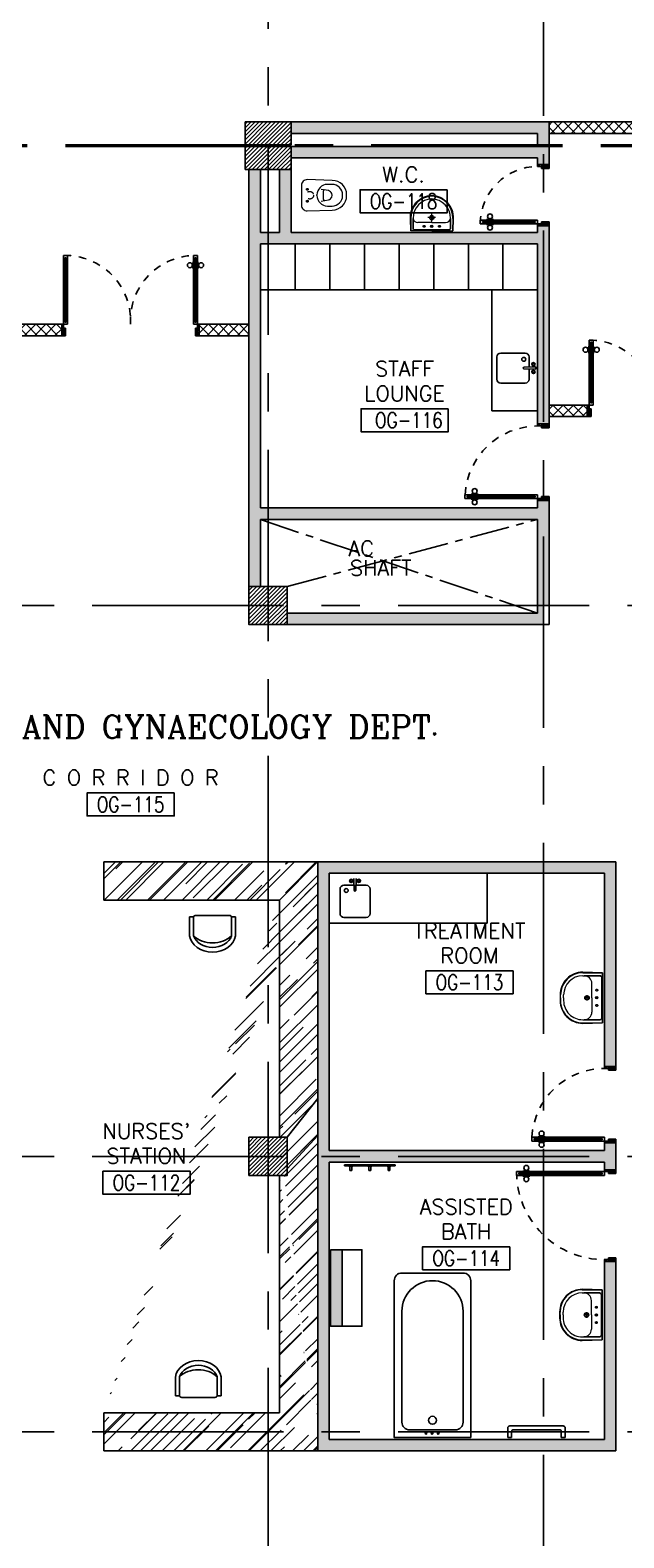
# Model space of a CAD drawing. Extents: x 276011.4 to 276105.3, y 57291.9 to 57371.4.
# Drawn here: x 276077.3 to 276085.07, y 57308.18 to 57327.88 of the extents above; entities that cross this region are included whole.
import ezdxf
from ezdxf.enums import TextEntityAlignment as Align

# ---------------------------------------------------------------- set-up
doc = ezdxf.new("R2010")
doc.units = 0
doc.header["$MEASUREMENT"] = 0
for name, pattern in [('CENTER2', [1.125, 0.75, -0.125, 0.125, -0.125]), ('CENTERX2', [4, 2.5, -0.5, 0.5, -0.5]), ('DASHED', [0.75, 0.5, -0.25]), ('HIDDEN', [0.375, 0.25, -0.125]), ('HIDDEN2', [0.1875, 0.125, -0.0625])]:
    doc.linetypes.add(name, pattern=pattern)
doc.layers.get('0').update_dxf_attribs({"linetype": 'CONTINUOUS'})
for name, color, linetype in [('A-FUR-ACCES', 7, 'CONTINUOUS'), ('AXES', 11, 'CENTERX2'), ('COL', 5, 'CONTINUOUS'), ('COUNTER', 7, 'CONTINUOUS'), ('DOOR', 7, 'CONTINUOUS'), ('FIX', 3, 'CONTINUOUS'), ('FMCHAIR', 5, 'CONTINUOUS'), ('HAT', 8, 'CONTINUOUS'), ('Locker', 11, 'CONTINUOUS'), ('NON-MEDICAL', 5, 'CONTINUOUS'), ('RM-BOX', 4, 'CONTINUOUS'), ('RM-NAME', 2, 'CONTINUOUS'), ('RM-NO', 2, 'CONTINUOUS'), ('WALL', 2, 'CONTINUOUS'), ('WallType', 11, 'CONTINUOUS'), ('WallType2', 3, 'CONTINUOUS')]:
    doc.layers.add(name, color=color, linetype=linetype)
doc.styles.add('ROMANC', font='romanc', dxfattribs={"height": 0.1})
doc.styles.add('ROMANS', font='ROMANS.shx', dxfattribs={"width": 0.6})
pattern_1 = [(45, (275761.87932, 57180.2632), (0.25455844, 0.6788225), [4.5, -0.6, 1.5, -0.3]), (45, (275762.0554, 57180.6514), (-0.49426764, 0.07000357), [0.9, -0.099, 1.8, -0.225]), (45, (275761.80507, 57180.54957), (0.96095812, 1.24521504), [2.4, -0.42, 1.2, -0.3])]
pattern_2 = [(0, (0, 0), (0.075, 0.04330127), [0.05, -0.1]), (120, (0, 0), (-0.074999999836, 0.043301270284), [0.05, -0.1]), (60, (0, 0), (1.64e-10, 0.086602540284), [-0.1, 0.05])]
pattern_3 = [(45, (0, 0), (-0.066291260736, 0.066291260736), []), (135, (0, 0), (-0.066291260736, -0.066291260736), [])]

# ---------------------------------------------------------------- blocks, each defined once
blk = doc.blocks.new('RM1')
at = {"layer": 'RM-BOX'}
blk.add_lwpolyline([(570, -200), (-570, -200), (-570, -500), (570, -500)], close=True, dxfattribs=at)
at = {"layer": 'RM-NAME', "style": 'ROMANS'}
for tag, p in [('ROOMNAME1', (0, 324)), ('ROOMNAME2', (0, 0))]:
    blk.add_attdef(tag, text='', height=200, dxfattribs=at).set_placement(p, align=Align.MIDDLE)
at = {"layer": 'RM-NO', "style": 'ROMANS', "width": 0.8}
blk.add_attdef('ROOMNO', text='', height=200, dxfattribs=at).set_placement((0, -350), align=Align.MIDDLE)
blk = doc.blocks.new('CHR3')
for p, q in [((-0.039, 0.5), (-0.558, 0.5)), ((-0.05, 0.412), (-0.558, 0.412)), ((-0.039, 0.5), (-0.039, 0.412)), ((0, 0.362), (0, -0.362)), ((-0.05, -0.412), (-0.558, -0.412)), ((-0.039, -0.5), (-0.553, -0.5)), ((-0.039, -0.411), (-0.039, -0.5))]:
    blk.add_line(p, q)
for centre, radius, start, end in [((-0.497, 0), 0.503, 97.0495, 263.5769), ((-0.446, 0), 0.427, 105.249, 254.751), ((-0.212, 0), 0.538, 130.0756, 229.9244), ((-0.05, 0.362), 0.05, 0, 90), ((-0.05, -0.362), 0.05, 270, 0)]:
    blk.add_arc(centre, radius, start, end)
blk = doc.blocks.new('*X48')
at = {"color": 0}
for p, q in [((238729, 132663), (239216, 133150)), ((238729, 132716), (239163, 133150)), ((238729, 132769), (239110, 133150)), ((238729, 132822), (239057, 133150)), ((238729, 132875), (239004, 133150)), ((238729, 132928), (238951, 133150)), ((238729, 132981), (238898, 133150)), ((238729, 133034), (238845, 133150)), ((238729, 133087), (238791, 133150)), ((238729, 133140), (238738, 133150)), ((238769, 132650), (239229, 133110)), ((238822, 132650), (239229, 133056)), ((238875, 132650), (239229, 133003)), ((238928, 132650), (239229, 132950)), ((238981, 132650), (239229, 132897)), ((239034, 132650), (239229, 132844)), ((239087, 132650), (239229, 132791)), ((239140, 132650), (239229, 132738)), ((239193, 132650), (239229, 132685))]:
    blk.add_line(p, q, dxfattribs=at)
blk = doc.blocks.new('COL50')
at = {"layer": 'COL'}
blk.add_lwpolyline([(-250, 250), (-250, -250), (250, -250), (250, 250)], close=True, dxfattribs=at)
blk = doc.blocks.new('*X45')
at = {"color": 0}
for p, q in [((238729, 139875), (239203, 140350)), ((238729, 139928), (239150, 140350)), ((238729, 139981), (239097, 140350)), ((238729, 140034), (239044, 140350)), ((238729, 140087), (238991, 140350)), ((238729, 140140), (238938, 140350)), ((238729, 140193), (238885, 140350)), ((238729, 140246), (238832, 140350)), ((238729, 140299), (238779, 140350)), ((238756, 139850), (239229, 140322)), ((238809, 139850), (239229, 140269)), ((238862, 139850), (239229, 140216)), ((238915, 139850), (239229, 140163)), ((238968, 139850), (239229, 140110)), ((239021, 139850), (239229, 140057)), ((239074, 139850), (239229, 140004)), ((239128, 139850), (239229, 139951)), ((239181, 139850), (239229, 139898))]:
    blk.add_line(p, q, dxfattribs=at)
blk = doc.blocks.new('DOOR90')
at = {"layer": 'DOOR', "color": 0, "linetype": 'ByBlock'}
for p, q in [((-150, 0), (-150, -25)), ((-150, 0), (0, 0)), ((0, -50), (0, 0)), ((-1000, -25), (-1000, -75)), ((-1000, -75), (-1000, -25)), ((-950, -25), (-1000, -25)), ((-950, -75), (-1000, -75)), ((-970, -42), (-970, -58)), ((-950, -42), (-970, -42)), ((-950, -58), (-970, -58)), ((-950, -25), (-950, -42)), ((-950, -58), (-950, -75)), ((-918, -25), (-918, -18)), ((-828, -18), (-918, -18)), ((-918, -75), (-918, -82)), ((-828, -82), (-918, -82)), ((-905, -18), (-905, -9)), ((-905, -9), (-840, -9)), ((-905, -18), (-840, -18)), ((-905, -82), (-905, -91)), ((-905, -82), (-840, -82)), ((-905, -91), (-840, -91)), ((-840, -18), (-840, -9)), ((-840, -82), (-840, -91)), ((-828, -25), (-828, -18)), ((-828, -75), (-828, -82)), ((-200, -42), (-200, -25)), ((-200, -25), (-150, -25)), ((-180, -42), (-200, -42)), ((-200, -75), (-200, -58)), ((-200, -58), (-180, -58)), ((-150, -75), (-200, -75)), ((-180, -58), (-180, -42)), ((-150, -75), (-150, -25)), ((-150, -25), (-100, -25)), ((-100, -25), (-100, -50)), ((-100, -50), (0, -50)), ((-150, -900), (-150, -875)), ((-150, -875), (-100, -875)), ((0, -900), (-150, -900)), ((-150, -900), (0, -900)), ((-100, -850), (0, -850)), ((-100, -875), (-100, -850)), ((0, -850), (0, -900))]:
    blk.add_line(p, q, dxfattribs=at)
at = {"layer": 'DOOR', "color": 9, "linetype": 'ByBlock'}
for p, q in [((0, -50), (-114, 0)), ((0, -50), (-40, 0)), ((0, -50), (-100, -37)), ((0, -850), (-114, -900)), ((0, -850), (-100, -863)), ((0, -850), (-40, -900))]:
    blk.add_line(p, q, dxfattribs=at)
at = {"layer": 'DOOR', "linetype": 'ByBlock'}
for p, q in [((-200, -25), (-950, -25)), ((-200, -42), (-950, -42)), ((-200, -58), (-950, -58)), ((-950, -75), (-200, -75))]:
    blk.add_line(p, q, dxfattribs=at)
at = {"layer": 'DOOR', "color": 0, "linetype": 'ByBlock'}
for centre in [(-873, 24), (-873, -124)]:
    blk.add_circle(centre, 32.4, dxfattribs=at)
at = {"layer": 'DOOR', "color": 9, "linetype": 'ByBlock'}
for centre, radius, start, end in [((0, -50), 154, 161.1053, 166.2858), ((0, -50), 134, 158.1598, 169.28), ((0, -50), 94.4, 148.0182, 180), ((0, -50), 74.4, 137.7764, 180), ((0, -50), 114, 154.0838, 167.3774), ((0, -50), 54.4, 113.2074, 180), ((0, -50), 34.4, 90, 180), ((0, -50), 14.4, 90, 180), ((0, -850), 154, 193.7142, 198.8947), ((0, -850), 134, 190.72, 201.8402), ((0, -850), 94.4, 180, 211.9818), ((0, -850), 74.4, 180, 222.2236), ((0, -850), 54.4, 180, 246.7926), ((0, -850), 34.4, 180, 270), ((0, -850), 14.4, 180, 270)]:
    blk.add_arc(centre, radius, start, end, dxfattribs=at)
at = {"layer": 'DOOR', "linetype": 'HIDDEN', "ltscale": 0.5}
blk.add_arc((-150, -25), 850, 180, 270, dxfattribs=at)
blk = doc.blocks.new('C5')
at = {"layer": 'HAT', "linetype": 'ByBlock'}
h = blk.add_hatch(dxfattribs=at)
h.set_pattern_fill('ANSI31', color=256, scale=300, style=0)
h.set_pattern_definition([(45, (-223356.182, -51411.005), (-26.516504, 26.516504), [])])
h.paths.add_polyline_path([(300, 300), (0, 300), (0, 0), (300, 0)])
h.paths.add_polyline_path([(600, 300), (300, 300), (300, 0), (600, 0)])
at = {"layer": 'COL'}
blk.add_lwpolyline([(600, 300), (0, 300), (0, 0), (600, 0)], close=True, dxfattribs=at)
blk = doc.blocks.new('DOOR80')
at = {"layer": 'DOOR', "color": 0, "linetype": 'ByBlock'}
for p, q in [((-87, 805), (-96, 805)), ((-96, 805), (-96, 740)), ((-80, 818), (-87, 818)), ((-87, 728), (-87, 818)), ((-87, 805), (-87, 740)), ((-30, 900), (-80, 900)), ((-80, 900), (-30, 900)), ((-80, 850), (-80, 900)), ((-63, 850), (-80, 850)), ((-47, 870), (-63, 870)), ((-63, 850), (-63, 870)), ((-47, 850), (-47, 870)), ((-30, 850), (-47, 850)), ((-30, 850), (-30, 900)), ((-30, 818), (-22, 818)), ((-22, 728), (-22, 818)), ((-22, 805), (-13, 805)), ((-22, 805), (-22, 740)), ((-13, 805), (-13, 740)), ((-87, 740), (-96, 740)), ((-80, 728), (-87, 728)), ((-30, 728), (-22, 728)), ((-22, 740), (-13, 740)), ((-80, 200), (-63, 200)), ((-80, 150), (-80, 200)), ((-63, 200), (-63, 180)), ((-47, 200), (-30, 200)), ((-47, 180), (-47, 200)), ((-30, 200), (-30, 150)), ((-805, 0), (-805, 150)), ((-805, 150), (-780, 150)), ((-805, 150), (-805, 0)), ((-755, 0), (-805, 0)), ((-780, 150), (-780, 100)), ((-780, 100), (-755, 100)), ((-755, 100), (-755, 0)), ((-80, 150), (-30, 150)), ((-63, 180), (-47, 180)), ((-55, 100), (-55, 0)), ((-30, 100), (-55, 100)), ((-55, 0), (-5, 0)), ((-5, 150), (-30, 150)), ((-30, 150), (-30, 100)), ((-5, 150), (-5, 0))]:
    blk.add_line(p, q, dxfattribs=at)
at = {"layer": 'DOOR', "linetype": 'ByBlock'}
for p, q in [((-80, 850), (-80, 200)), ((-63, 200), (-63, 850)), ((-47, 200), (-47, 850)), ((-30, 200), (-30, 850)), ((-5, 0), (-5, 150))]:
    blk.add_line(p, q, dxfattribs=at)
at = {"layer": 'DOOR', "color": 9, "linetype": 'ByBlock'}
for p, q in [((-755, 0), (-805, 114)), ((-755, 0), (-805, 40)), ((-755, 0), (-768, 100)), ((-55, 0), (-5, 114)), ((-55, 0), (-41, 100)), ((-55, 0), (-5, 40))]:
    blk.add_line(p, q, dxfattribs=at)
at = {"layer": 'DOOR', "color": 0, "linetype": 'ByBlock'}
for centre in [(-128, 773), (19, 773)]:
    blk.add_circle(centre, 32.4, dxfattribs=at)
at = {"layer": 'DOOR', "linetype": 'HIDDEN', "ltscale": 0.5}
blk.add_arc((-30, 150), 750, 90, 180, dxfattribs=at)
at = {"layer": 'DOOR', "color": 9, "linetype": 'ByBlock'}
for centre, radius, start, end in [((-755, 0), 154, 103.7142, 108.8947), ((-755, 0), 134, 100.72, 111.8402), ((-755, 0), 94.4, 90, 121.9818), ((-755, 0), 74.4, 90, 132.2236), ((-755, 0), 54.4, 90, 156.7926), ((-755, 0), 34.4, 90, 180), ((-755, 0), 14.4, 90, 180), ((-55, 0), 94.4, 58.0182, 90), ((-55, 0), 74.4, 47.7764, 90), ((-55, 0), 54.4, 23.2074, 90), ((-55, 0), 34.4, 0, 90), ((-55, 0), 14.4, 0, 90), ((-55, 0), 134, 68.1598, 79.28), ((-55, 0), 114, 64.0838, 77.3774), ((-55, 0), 154, 71.1053, 76.2858)]:
    blk.add_arc(centre, radius, start, end, dxfattribs=at)
blk = doc.blocks.new('DOOR-10')
at = {"layer": 'DOOR', "color": 0, "linetype": 'ByBlock'}
for p, q in [((-83, 1005), (-92, 1005)), ((-92, 1005), (-92, 940)), ((-76, 1018), (-83, 1018)), ((-83, 928), (-83, 1018)), ((-83, 1005), (-83, 940)), ((-26, 1100), (-76, 1100)), ((-76, 1100), (-26, 1100)), ((-76, 1050), (-76, 1100)), ((-59, 1050), (-76, 1050)), ((-43, 1070), (-59, 1070)), ((-59, 1050), (-59, 1070)), ((-43, 1050), (-43, 1070)), ((-26, 1050), (-43, 1050)), ((-26, 1050), (-26, 1100)), ((-26, 1018), (-18, 1018)), ((-18, 928), (-18, 1018)), ((-18, 1005), (-9, 1005)), ((-18, 1005), (-18, 940)), ((-9, 1005), (-9, 940)), ((-83, 940), (-92, 940)), ((-76, 928), (-83, 928)), ((-26, 928), (-18, 928)), ((-18, 940), (-9, 940)), ((-76, 200), (-59, 200)), ((-76, 150), (-76, 200)), ((-59, 200), (-59, 180)), ((-43, 200), (-26, 200)), ((-43, 180), (-43, 200)), ((-26, 200), (-26, 150)), ((-1001, 0), (-1001, 150)), ((-1001, 150), (-976, 150)), ((-1001, 150), (-1001, 0)), ((-951, 0), (-1001, 0)), ((-976, 150), (-976, 100)), ((-976, 100), (-951, 100)), ((-951, 100), (-951, 0)), ((-76, 150), (-26, 150)), ((-59, 180), (-43, 180)), ((-51, 100), (-51, 0)), ((-26, 100), (-51, 100)), ((-51, 0), (-1, 0)), ((-1, 150), (-26, 150)), ((-26, 150), (-26, 100))]:
    blk.add_line(p, q, dxfattribs=at)
at = {"layer": 'DOOR', "linetype": 'ByBlock'}
for p, q in [((-76, 1050), (-76, 200)), ((-59, 200), (-59, 1050)), ((-43, 200), (-43, 1050)), ((-26, 200), (-26, 1050))]:
    blk.add_line(p, q, dxfattribs=at)
at = {"layer": 'DOOR', "color": 9, "linetype": 'ByBlock'}
for p, q in [((-951, 0), (-1001, 114)), ((-951, 0), (-1001, 40)), ((-951, 0), (-964, 100)), ((-51, 0), (-1, 114)), ((-51, 0), (-37, 100)), ((-51, 0), (-1, 40)), ((-1, 0), (-1, 150))]:
    blk.add_line(p, q, dxfattribs=at)
at = {"layer": 'DOOR', "color": 0, "linetype": 'ByBlock'}
for centre in [(-124, 973), (23, 973)]:
    blk.add_circle(centre, 32.4, dxfattribs=at)
at = {"layer": 'DOOR', "linetype": 'HIDDEN', "ltscale": 0.5}
blk.add_arc((-23, 149), 952, 93.1482, 179.9482, dxfattribs=at)
at = {"layer": 'DOOR', "color": 9, "linetype": 'ByBlock'}
for centre, radius, start, end in [((-951, 0), 154, 103.7142, 108.8947), ((-951, 0), 134, 100.72, 111.8402), ((-951, 0), 94.4, 90, 121.9818), ((-951, 0), 74.4, 90, 132.2236), ((-951, 0), 54.4, 90, 156.7926), ((-951, 0), 34.4, 90, 180), ((-951, 0), 14.4, 90, 180), ((-51, 0), 94.4, 58.0182, 90), ((-51, 0), 74.4, 47.7764, 90), ((-51, 0), 54.4, 23.2074, 90), ((-51, 0), 34.4, 0, 90), ((-51, 0), 14.4, 0, 90), ((-51, 0), 134, 68.1598, 79.28), ((-51, 0), 114, 64.0838, 77.3774), ((-51, 0), 154, 71.1053, 76.2858)]:
    blk.add_arc(centre, radius, start, end, dxfattribs=at)
blk = doc.blocks.new('A$C272A55A0')
at = {"layer": 'DOOR', "color": 0, "linetype": 'ByBlock'}
for p, q in [((0, 900), (0, 1050)), ((50, 1050), (0, 1050)), ((50, 950), (50, 1050)), ((1750, 950), (1750, 1050)), ((1750, 1050), (1800, 1050)), ((1800, 1050), (1800, 900)), ((0, 900), (25, 900)), ((25, 950), (50, 950)), ((25, 900), (25, 950)), ((75, 900), (25, 900)), ((25, 850), (25, 900)), ((42, 850), (25, 850)), ((58, 870), (42, 870)), ((42, 870), (42, 850)), ((58, 850), (58, 870)), ((75, 850), (58, 850)), ((75, 900), (75, 850)), ((1725, 900), (1775, 900)), ((1725, 900), (1725, 850)), ((1725, 850), (1742, 850)), ((1742, 870), (1758, 870)), ((1742, 850), (1742, 870)), ((1775, 950), (1750, 950)), ((1758, 870), (1758, 850)), ((1758, 850), (1775, 850)), ((1775, 900), (1775, 950)), ((1800, 900), (1775, 900)), ((1775, 850), (1775, 900)), ((25, 50), (42, 50)), ((25, 50), (25, 0)), ((25, 0), (75, 0)), ((75, 0), (25, 0)), ((42, 50), (42, 30)), ((42, 30), (58, 30)), ((58, 50), (75, 50)), ((58, 50), (58, 30)), ((75, 50), (75, 0)), ((1718, 160), (1709, 160)), ((1709, 95), (1709, 160)), ((1718, 95), (1709, 95)), ((1725, 173), (1718, 173)), ((1718, 173), (1718, 83)), ((1718, 95), (1718, 160)), ((1725, 83), (1718, 83)), ((1742, 50), (1725, 50)), ((1725, 50), (1725, 0)), ((1775, 0), (1725, 0)), ((1725, 0), (1775, 0)), ((1742, 50), (1742, 30)), ((1758, 30), (1742, 30)), ((1775, 50), (1758, 50)), ((1758, 50), (1758, 30)), ((1775, 173), (1782, 173)), ((1775, 83), (1782, 83)), ((1775, 50), (1775, 0)), ((1782, 173), (1782, 83)), ((1782, 160), (1791, 160)), ((1782, 95), (1782, 160)), ((1782, 95), (1791, 95)), ((1791, 95), (1791, 160))]:
    blk.add_line(p, q, dxfattribs=at)
at = {"layer": 'DOOR', "color": 9, "linetype": 'ByBlock'}
for p, q in [((50, 1050), (0, 1010)), ((50, 1050), (0, 937)), ((50, 1050), (37, 950)), ((1750, 1050), (1800, 1010)), ((1750, 1050), (1800, 937)), ((1750, 1050), (1763, 950))]:
    blk.add_line(p, q, dxfattribs=at)
at = {"layer": 'DOOR', "linetype": 'ByBlock'}
for p, q in [((25, 850), (25, 50)), ((42, 850), (42, 50)), ((58, 850), (58, 50)), ((75, 50), (75, 850)), ((1725, 50), (1725, 850)), ((1742, 850), (1742, 50)), ((1758, 850), (1758, 50)), ((1775, 850), (1775, 50))]:
    blk.add_line(p, q, dxfattribs=at)
at = {"layer": 'DOOR', "color": 0, "linetype": 'ByBlock'}
for centre in [(1676, 128), (1824, 128)]:
    blk.add_circle(centre, 32.4, dxfattribs=at)
at = {"layer": 'DOOR', "color": 9, "linetype": 'ByBlock'}
for centre, radius, start, end in [((50, 1050), 54.4, 203.2074, 270), ((50, 1050), 74.4, 227.7764, 270), ((50, 1050), 34.4, 180, 270), ((50, 1050), 14.4, 180, 270), ((1750, 1050), 14.4, 270, 0), ((1750, 1050), 34.4, 270, 0), ((1750, 1050), 54.4, 270, 336.7926), ((1750, 1050), 74.4, 270, 312.2236), ((50, 1050), 94.4, 238.0182, 270), ((50, 1050), 114, 244.0838, 257.3774), ((50, 1050), 134, 248.1598, 259.28), ((50, 1050), 154, 251.1053, 256.2858), ((1750, 1050), 94.4, 270, 301.9818), ((1750, 1050), 114, 282.6226, 295.9162), ((1750, 1050), 134, 280.72, 291.8402), ((1750, 1050), 154, 283.7142, 288.8947)]:
    blk.add_arc(centre, radius, start, end, dxfattribs=at)
at = {"layer": 'DOOR', "linetype": 'HIDDEN', "ltscale": 0.5}
for centre, start, end in [((50, 851), 268.3174, 3.2965), ((1750, 851), 176.7035, 271.6826)]:
    blk.add_arc(centre, 851, start, end, dxfattribs=at)
at = {"layer": 'WALL', "linetype": 'ByBlock'}
blk.add_line((1800, 900), (1800, 1050), dxfattribs=at)
blk = doc.blocks.new('DOOR100')
at = {"layer": 'DOOR', "color": 0, "linetype": 'ByBlock'}
for p, q in [((-82, 1205), (-91, 1205)), ((-91, 1205), (-91, 1140)), ((-75, 1218), (-82, 1218)), ((-82, 1128), (-82, 1218)), ((-82, 1205), (-82, 1140)), ((-25, 1300), (-75, 1300)), ((-75, 1300), (-25, 1300)), ((-75, 1250), (-75, 1300)), ((-58, 1250), (-75, 1250)), ((-42, 1270), (-58, 1270)), ((-58, 1250), (-58, 1270)), ((-42, 1250), (-42, 1270)), ((-25, 1250), (-42, 1250)), ((-25, 1250), (-25, 1300)), ((-25, 1218), (-18, 1218)), ((-18, 1128), (-18, 1218)), ((-18, 1205), (-9, 1205)), ((-18, 1205), (-18, 1140)), ((-9, 1205), (-9, 1140)), ((-82, 1140), (-91, 1140)), ((-75, 1128), (-82, 1128)), ((-25, 1128), (-18, 1128)), ((-18, 1140), (-9, 1140)), ((-75, 200), (-58, 200)), ((-75, 150), (-75, 200)), ((-58, 200), (-58, 180)), ((-42, 200), (-25, 200)), ((-42, 180), (-42, 200)), ((-25, 200), (-25, 150)), ((-1200, 0), (-1200, 150)), ((-1200, 150), (-1175, 150)), ((-1200, 150), (-1200, 0)), ((-1150, 0), (-1200, 0)), ((-1175, 150), (-1175, 100)), ((-1175, 100), (-1150, 100)), ((-1150, 100), (-1150, 0)), ((-75, 150), (-25, 150)), ((-58, 180), (-42, 180)), ((-50, 100), (-50, 0)), ((-25, 100), (-50, 100)), ((-50, 0), (0, 0)), ((0, 150), (-25, 150)), ((-25, 150), (-25, 100)), ((0, 150), (0, 0))]:
    blk.add_line(p, q, dxfattribs=at)
at = {"layer": 'DOOR', "linetype": 'ByBlock'}
for p, q in [((-75, 1250), (-75, 200)), ((-58, 200), (-58, 1250)), ((-42, 200), (-42, 1250)), ((-25, 200), (-25, 1250)), ((0, 0), (0, 150))]:
    blk.add_line(p, q, dxfattribs=at)
at = {"layer": 'DOOR', "color": 9, "linetype": 'ByBlock'}
for p, q in [((-1150, 0), (-1200, 114)), ((-1150, 0), (-1200, 40)), ((-1150, 0), (-1163, 100)), ((-50, 0), (0, 114)), ((-50, 0), (-37, 100)), ((-50, 0), (0, 40))]:
    blk.add_line(p, q, dxfattribs=at)
at = {"layer": 'DOOR', "color": 0, "linetype": 'ByBlock'}
for centre in [(-124, 1173), (24, 1173)]:
    blk.add_circle(centre, 32.4, dxfattribs=at)
at = {"layer": 'DOOR', "linetype": 'HIDDEN', "ltscale": 0.5}
blk.add_arc((-25, 150), 1150, 90, 180.0001, dxfattribs=at)
at = {"layer": 'DOOR', "color": 9, "linetype": 'ByBlock'}
for centre, radius, start, end in [((-1150, 0), 154, 103.7142, 108.8947), ((-1150, 0), 134, 100.72, 111.8402), ((-1150, 0), 94.4, 90, 121.9818), ((-1150, 0), 74.4, 90, 132.2236), ((-1150, 0), 54.4, 90, 156.7926), ((-1150, 0), 34.4, 90, 180), ((-1150, 0), 14.4, 90, 180), ((-50, 0), 94.4, 58.0182, 90), ((-50, 0), 74.4, 47.7764, 90), ((-50, 0), 54.4, 23.2074, 90), ((-50, 0), 34.4, 0, 90), ((-50, 0), 14.4, 0, 90), ((-50, 0), 134, 68.1598, 79.28), ((-50, 0), 114, 64.0838, 77.3774), ((-50, 0), 154, 71.1053, 76.2858)]:
    blk.add_arc(centre, radius, start, end, dxfattribs=at)
blk = doc.blocks.new('LAV1')
at = {"layer": 'FIX', "linetype": 'ByBlock', "ltscale": 0.3}
for p, q in [((-280, 210), (-275, 50)), ((-245, 210), (-245, 85)), ((245, 210), (245, 85)), ((280, 210), (275, 50)), ((0, 60), (-220, 60)), ((0, 60), (220, 60))]:
    blk.add_line(p, q, dxfattribs=at)
at = {"layer": 'FIX', "linetype": 'Continuous', "lineweight": 20}
for p, q in [((-275, 210), (-275, 50)), ((275, 210), (275, 50)), ((0, 50), (-275, 50)), ((0, 50), (-252, 50)), ((0, 155), (-181, 155)), ((0, 155), (181, 155)), ((0, 50), (252, 50)), ((0, 50), (275, 50))]:
    blk.add_line(p, q, dxfattribs=at)
at = {"layer": 'FIX', "linetype": 'DASHED', "lineweight": 20, "ltscale": 0.05}
for p, q in [((50, 220), (-50, 220)), ((0, 170), (0, 270)), ((0, 170), (0, 270))]:
    blk.add_line(p, q, dxfattribs=at)
at = {"layer": 'FIX', "lineweight": 20}
for p, q in [((16, 107), (-15, 107)), ((0, 92), (0, 123))]:
    blk.add_line(p, q, dxfattribs=at)
for centre, radius in [((0, 220), 29.5), ((0, 220), 22.5), ((0, 107), 15.5)]:
    blk.add_circle(centre, radius, dxfattribs=at)
at = {"layer": 'FIX', "linetype": 'HIDDEN', "lineweight": 20, "ltscale": 0.05}
for centre in [(-100, 107), (100, 107)]:
    blk.add_circle(centre, 12.4, dxfattribs=at)
at = {"layer": 'FIX', "linetype": 'ByBlock', "ltscale": 0.3}
for centre, radius, start, end in [((7, 220), 287, 91.3776, 182.0064), ((-7, 220), 287, 357.9936, 88.6224), ((-220, 85), 24.9, 179.7021, 269.9486), ((220, 85), 24.9, 270.0514, 0.2979)]:
    blk.add_arc(centre, radius, start, end, dxfattribs=at)
at = {"layer": 'FIX', "linetype": 'Continuous', "lineweight": 20}
for centre, radius, start, end in [((8, 217), 283, 91.6988, 181.351), ((8, 212), 253, 91.7328, 180.4884), ((-8, 217), 283, 358.649, 88.3012), ((-8, 212), 253, 359.5116, 88.2672), ((-179, 222), 66.9, 190.2006, 268.0786), ((179, 222), 66.9, 271.9214, 349.7994)]:
    blk.add_arc(centre, radius, start, end, dxfattribs=at)
blk = doc.blocks.new('BTUB1')
at = {"layer": 'FIX'}
for points in [[(-500, -25), (-500, -2075, 0.414214), (-400, -2175), (400, -2175, 0.414214), (500, -2075), (500, -25)], [(-400, -1675, 1), (400, -1675), (400, -225, 0.414214), (300, -125), (-300, -125, 0.414214), (-400, -225)]]:
    blk.add_lwpolyline(points, format="xyb", close=True, dxfattribs=at)
for centre, radius in [((-75, -81), 11), ((5, -81), 11), ((85, -81), 11), ((0, -250), 52.2)]:
    blk.add_circle(centre, radius, dxfattribs=at)
blk = doc.blocks.new('LAV-003')
at = {"layer": 'FIX', "linetype": 'Continuous', "lineweight": 20}
for p, q in [((-328, -285), (-328, -25)), ((0, -165), (-188, -165)), ((0, -165), (187, -165)), ((327, -285), (327, -25)), ((-288, -285), (-288, -265)), ((287, -285), (287, -265)), ((0, -535), (-38, -535)), ((0, -575), (-38, -575)), ((0, -535), (37, -535)), ((0, -575), (37, -575))]:
    blk.add_line(p, q, dxfattribs=at)
at = {"layer": 'FIX', "linetype": 'ByBlock'}
blk.add_line((-328, -25), (327, -25), dxfattribs=at)
at = {"layer": 'FIX', "linetype": 'ByBlock', "ltscale": 0.3}
for p, q in [((-288, -265), (-288, -60)), ((0, -35), (-262, -35)), ((0, -35), (262, -35)), ((287, -265), (287, -60))]:
    blk.add_line(p, q, dxfattribs=at)
at = {"layer": 'FIX', "lineweight": 20}
for p, q in [((-16, -101), (15, -101)), ((0, -85), (0, -116))]:
    blk.add_line(p, q, dxfattribs=at)
at = {"layer": 'FIX', "linetype": 'DASHED', "lineweight": 20, "ltscale": 0.04}
for p, q in [((0, -194), (0, -266)), ((-36, -230), (37, -230))]:
    blk.add_line(p, q, dxfattribs=at)
at = {"layer": 'FIX', "linetype": 'Continuous', "lineweight": 20}
blk.add_lwpolyline([(295, -25), (0, -25), (-328, -25), (-335, -285, 0.414214), (-38, -582), (0, -582), (37, -582, 0.414214), (334, -285), (327, -25), (0, -25)], format="xyb", dxfattribs=at)
at = {"layer": 'FIX', "linetype": 'HIDDEN', "lineweight": 20, "ltscale": 0.05}
for centre in [(-100, -101), (100, -101)]:
    blk.add_circle(centre, 12.4, dxfattribs=at)
at = {"layer": 'FIX', "lineweight": 20}
for centre, radius in [((0, -101), 15.5), ((0, -230), 29.5), ((0, -230), 22.5)]:
    blk.add_circle(centre, radius, dxfattribs=at)
at = {"layer": 'FIX', "linetype": 'Continuous', "lineweight": 20}
for centre, radius, start, end in [((-188, -265), 100, 90, 180), ((187, -265), 100, 0, 90), ((-38, -285), 290, 180, 270), ((-38, -285), 250, 180, 270), ((37, -285), 250, 270, 0), ((37, -285), 290, 270, 0)]:
    blk.add_arc(centre, radius, start, end, dxfattribs=at)
at = {"layer": 'FIX', "linetype": 'ByBlock', "ltscale": 0.3}
for centre, start, end in [((-262, -60), 90, 180), ((262, -60), 0, 90)]:
    blk.add_arc(centre, 25, start, end, dxfattribs=at)
blk = doc.blocks.new('WC1')
at = {"layer": 'FIX', "lineweight": 20}
for p, q in [((-210, 204), (-538, 194)), ((-727, 5), (-727, -5)), ((-674, 5), (-674, -5)), ((-534, 24), (-540, 0)), ((-540, 0), (-534, -24)), ((-475, 141), (-538, 141)), ((-395, 76), (-490, 60)), ((-339, 5), (-339, -5)), ((-538, -141), (-475, -141)), ((-538, -194), (-210, -204)), ((-490, -60), (-395, -76))]:
    blk.add_line(p, q, dxfattribs=at)
at = {"layer": 'FIX', "linetype": 'Continuous', "lineweight": 20}
blk.add_line((-420, -47), (-420, 45), dxfattribs=at)
at = {"layer": 'FIX', "lineweight": 20}
blk.add_lwpolyline([(-213, -204), (-210, -204, 0.414214), (-137, -131), (-137, 0), (-137, 131, 0.414214), (-210, 204)], format="xyb", dxfattribs=at)
at = {"layer": 'FIX', "linetype": 'HIDDEN2', "lineweight": 20, "ltscale": 0.3}
blk.add_circle((-245, 0), 49.8, dxfattribs=at)
at = {"layer": 'FIX', "linetype": 'HIDDEN', "lineweight": 20, "ltscale": 0.05}
for centre in [(-213, 78), (-213, -77)]:
    blk.add_circle(centre, 11.6, dxfattribs=at)
at = {"layer": 'FIX', "lineweight": 20}
for centre, radius, start, end in [((-538, 5), 189, 90, 180), ((-538, 5), 136, 90, 180), ((-473, -7), 68.2, 128.9242, 152.8468), ((-464, -18), 82, 108.496, 128.9242), ((-475, 5), 136, 360, 90), ((-538, -5), 189, 180, 270), ((-538, -5), 136, 180, 270), ((-473, 7), 68.2, 207.1532, 231.0758), ((-464, 18), 82, 231.0758, 251.504), ((-475, -5), 136, 270, 0)]:
    blk.add_arc(centre, radius, start, end, dxfattribs=at)
at = {"layer": 'FIX', "linetype": 'Continuous', "lineweight": 20}
for centre, start, end in [((-443, 46), 357.6662, 91.6121), ((-442, -46), 268.3879, 2.3338)]:
    blk.add_arc(centre, 22.3, start, end, dxfattribs=at)

msp = doc.modelspace()

# ---------------------------------------------------------------- hatches: boundary and pattern name
at = {"layer": 'A-FUR-ACCES'}
msp.add_hatch(color=256, dxfattribs=at).paths.add_polyline_path([(276081.2334, 57310.9424), (276081.3834, 57310.9424), (276081.3834, 57311.9424), (276081.2334, 57311.9424)])
at = {"layer": 'COUNTER', "linetype": 'ByBlock'}
h = msp.add_hatch(dxfattribs=at)
h.set_pattern_fill('AR-RROOF', color=256, scale=0.3, angle=45, style=0)
h.set_pattern_definition(pattern_1)
h.paths.add_polyline_path([(276078.2655, 57317.0129), (276078.2655, 57316.5129), (276080.4155, 57316.5129), (276080.4155, 57317.0129)])
h.paths.add_polyline_path([(276080.5655, 57316.5129), (276080.5655, 57315.5586), (276081.0655, 57315.5586), (276081.0655, 57317.0129), (276080.4155, 57317.0129), (276080.4155, 57316.5129)])
h = msp.add_hatch(dxfattribs=at)
h.set_pattern_fill('AR-RROOF', color=256, scale=0.3, angle=45, style=0)
h.set_pattern_definition(pattern_1)
edge = h.paths.add_edge_path()
edge.add_line((276080.5655, 57309.8129), (276080.5655, 57312.9129))
edge.add_line((276081.0655, 57309.3129), (276081.0655, 57317.0129))
edge.add_line((276078.2655, 57309.8129), (276078.2655, 57309.3129))
edge.add_line((276078.2655, 57309.8129), (276080.5655, 57309.8129))
edge.add_line((276078.2655, 57309.3129), (276081.0655, 57309.3129))
edge.add_line((276080.5655, 57313.4129), (276080.5655, 57316.5129))
h = msp.add_hatch(dxfattribs=at)
h.set_pattern_fill('AR-RROOF', color=256, scale=0.3, angle=45, style=0)
h.set_pattern_definition(pattern_1)
h.paths.add_polyline_path([(276081.0655, 57313.9205), (276080.6655, 57313.4129), (276080.6655, 57313.1629), (276080.8136, 57313.1629), (276081.0655, 57313.4376)])
at = {"layer": 'WallType', "linetype": 'ByBlock', "ltscale": 0.3}
h = msp.add_hatch(dxfattribs=at)
h.set_pattern_fill('ANSI37', color=256, scale=0.75, style=0)
h.set_pattern_definition(pattern_3)
h.paths.add_polyline_path([(276091.2155, 57326.3629), (276091.1405, 57326.3629), (276091.1405, 57322.9829), (276087.6155, 57322.9829), (276087.6155, 57322.8329), (276087.7655, 57322.8329), (276087.7655, 57322.7054), (276087.9155, 57322.7054), (276087.9155, 57322.8329), (276091.2155, 57322.8329)])
h.paths.add_polyline_path([(276094.5655, 57322.9829), (276091.2905, 57322.9829), (276091.2905, 57326.3629), (276091.2155, 57326.3629), (276091.2155, 57322.8329), (276094.5655, 57322.8329)])
h.paths.add_polyline_path([(276087.6155, 57322.9829), (276087.4655, 57322.9829), (276087.4655, 57326.0629), (276087.3155, 57326.0629), (276087.3155, 57322.9829), (276085.4905, 57322.9829), (276085.4905, 57322.8329), (276087.6155, 57322.8329)])
h.paths.add_polyline_path([(276087.9155, 57321.5054), (276087.7655, 57321.5054), (276087.7655, 57321.3779), (276087.9155, 57321.3779)])
h.paths.add_polyline_path([(276084.5905, 57322.9829), (276084.0905, 57322.9829), (276084.0905, 57322.8329), (276084.5905, 57322.8329)])
h.paths.add_polyline_path([(276087.3155, 57326.6829), (276084.0905, 57326.6829), (276084.0905, 57326.5329), (276087.3155, 57326.5329)])
h.paths.add_polyline_path([(276090.0905, 57326.6829), (276087.9155, 57326.6829), (276087.9155, 57326.5329), (276090.0905, 57326.5329)])
h = msp.add_hatch(dxfattribs=at)
h.set_pattern_fill('ANSI37', color=256, scale=0.75, style=0)
h.set_pattern_definition(pattern_3)
h.paths.add_polyline_path([(276077.0655, 57326.0629), (276076.9154, 57326.0629), (276076.9154, 57320.6129), (276077.0655, 57320.6129), (276077.0655, 57323.8879), (276077.7155, 57323.8879), (276077.7155, 57324.0379), (276077.0655, 57324.0379)])
h.paths.add_polyline_path([(276080.1655, 57324.0379), (276079.5155, 57324.0379), (276079.5155, 57323.8879), (276080.1655, 57323.8879)])
h.paths.add_polyline_path([(276073.2155, 57320.2629), (276069.8655, 57320.2629), (276069.8655, 57320.1129), (276073.2155, 57320.1129)])
h.paths.add_polyline_path([(276076.5655, 57320.2629), (276073.2155, 57320.2629), (276073.2155, 57320.1129), (276076.5655, 57320.1129)])
at = {"layer": 'WallType2', "linetype": 'ByBlock', "ltscale": 0.3}
h = msp.add_hatch(dxfattribs=at)
h.set_pattern_fill('HONEY', color=256, scale=0.4, style=0)
h.set_pattern_definition(pattern_2)
h.paths.add_polyline_path([(276084.0155, 57320.3629), (276083.9405, 57320.3629), (276083.9405, 57320.2629), (276080.6655, 57320.2629), (276080.6655, 57320.1129), (276084.0155, 57320.1129)])
h.paths.add_polyline_path([(276084.0155, 57321.7354), (276083.9405, 57321.7354), (276083.9405, 57321.6379), (276080.4155, 57321.6379), (276080.4155, 57321.4879), (276083.9405, 57321.4879), (276083.9405, 57320.3629), (276084.0155, 57320.3629)])
h.paths.add_polyline_path([(276084.0905, 57321.7354), (276084.0155, 57321.7354), (276084.0155, 57320.3629), (276084.0905, 57320.3629)])
h.paths.add_polyline_path([(276080.3146, 57321.4879), (276080.4155, 57321.4879), (276080.4155, 57321.6379), (276080.3156, 57321.6379), (276080.3156, 57325.0879), (276080.4155, 57325.0879), (276080.4155, 57325.2379), (276080.3156, 57325.2379), (276080.3156, 57326.0629), (276080.1655, 57326.0629), (276080.1655, 57324.0379), (276080.1655, 57320.6129), (276080.3146, 57320.6129)])
h.paths.add_polyline_path([(276084.0155, 57325.3254), (276083.9405, 57325.3254), (276083.9405, 57325.2379), (276080.7155, 57325.2379), (276080.7155, 57326.0629), (276080.5655, 57326.0629), (276080.5655, 57325.2379), (276080.4155, 57325.2379), (276080.4155, 57325.0879), (276083.9405, 57325.0879), (276083.9405, 57322.7354), (276084.0155, 57322.7354)])
h.paths.add_polyline_path([(276084.0905, 57325.3254), (276084.0155, 57325.3254), (276084.0155, 57322.7354), (276084.0905, 57322.7354), (276084.0905, 57322.8329)])
h.paths.add_polyline_path([(276084.0155, 57326.3629), (276083.9405, 57326.3629), (276080.7155, 57326.3629), (276080.7155, 57326.2129), (276083.9405, 57326.2129), (276083.9405, 57326.1254), (276084.0155, 57326.1254)])
h.paths.add_polyline_path([(276084.0155, 57326.6829), (276080.7155, 57326.6829), (276080.7155, 57326.5329), (276083.9405, 57326.5329), (276083.9405, 57326.3829), (276084.0155, 57326.3829)])
h.paths.add_polyline_path([(276084.0905, 57326.3629), (276084.0155, 57326.3629), (276084.0155, 57326.1254), (276084.0905, 57326.1254)])
h.paths.add_polyline_path([(276084.0905, 57326.6829), (276084.0155, 57326.6829), (276084.0155, 57326.3829), (276084.0905, 57326.3829)])
h = msp.add_hatch(dxfattribs=at)
h.set_pattern_fill('HONEY', color=256, scale=0.4, style=0)
h.set_pattern_definition(pattern_2)
h.paths.add_polyline_path([(276084.9655, 57311.7879), (276084.8155, 57311.7879), (276084.8155, 57309.5629), (276084.9655, 57309.5629)])
h.paths.add_polyline_path([(276084.0155, 57309.4629), (276081.2155, 57309.4629), (276081.2155, 57309.5629), (276081.0655, 57309.5629), (276081.0655, 57309.3129), (276084.0155, 57309.3129)])
h.paths.add_polyline_path([(276084.9655, 57309.5629), (276084.8155, 57309.5629), (276084.8155, 57309.4629), (276084.0155, 57309.4629), (276084.0155, 57309.3129), (276084.9655, 57309.3129)])
h.paths.add_polyline_path([(276081.2155, 57313.0879), (276084.0155, 57313.0879), (276084.0155, 57313.1629), (276081.0655, 57313.1629), (276081.0655, 57309.5629), (276081.2155, 57309.5629)])
h.paths.add_polyline_path([(276081.2155, 57316.8629), (276084.0155, 57316.8629), (276084.0155, 57317.0129), (276081.0655, 57317.0129), (276081.0655, 57313.1629), (276084.0155, 57313.1629), (276084.0155, 57313.2379), (276081.2155, 57313.2379)])
h.paths.add_polyline_path([(276084.9655, 57317.0129), (276084.0155, 57317.0129), (276084.0155, 57316.8629), (276084.8155, 57316.8629), (276084.8155, 57314.3379), (276084.9655, 57314.3379)])
h.paths.add_polyline_path([(276084.9655, 57313.3379), (276084.8155, 57313.3379), (276084.8155, 57313.2379), (276084.0155, 57313.2379), (276084.0155, 57313.1629), (276084.9655, 57313.1629)])
h.paths.add_polyline_path([(276084.9655, 57313.1629), (276084.0155, 57313.1629), (276084.0155, 57313.0879), (276084.8155, 57313.0879), (276084.8155, 57312.9879), (276084.9655, 57312.9879)])

# ---------------------------------------------------------------- linework, layer by layer
at = {"layer": 'A-FUR-ACCES'}
for p, q in [((276082.0768, 57313.0534), (276081.4164, 57313.0534)), ((276081.4164, 57313.0534), (276081.4164, 57313.0407)), ((276082.0768, 57313.0407), (276081.4164, 57313.0407)), ((276081.4716, 57313.0407), (276081.4716, 57313.0357)), ((276081.5216, 57313.0357), (276081.4716, 57313.0357)), ((276081.4839, 57313.0357), (276081.4839, 57312.9772)), ((276081.5093, 57312.9772), (276081.4839, 57312.9772)), ((276081.5093, 57313.0357), (276081.5093, 57312.9772)), ((276081.5216, 57313.0407), (276081.5216, 57313.0357)), ((276081.7216, 57313.0407), (276081.7216, 57313.0357)), ((276081.7716, 57313.0357), (276081.7216, 57313.0357)), ((276081.7339, 57313.0357), (276081.7339, 57312.9772)), ((276081.7593, 57312.9772), (276081.7339, 57312.9772)), ((276081.7593, 57313.0357), (276081.7593, 57312.9772)), ((276081.7716, 57313.0407), (276081.7716, 57313.0357)), ((276081.9716, 57313.0407), (276081.9716, 57313.0357)), ((276082.0216, 57313.0357), (276081.9716, 57313.0357)), ((276081.9839, 57313.0357), (276081.9839, 57312.9772)), ((276082.0093, 57312.9772), (276081.9839, 57312.9772)), ((276082.0093, 57313.0357), (276082.0093, 57312.9772)), ((276082.0216, 57313.0407), (276082.0216, 57313.0357)), ((276082.0768, 57313.0534), (276082.0768, 57313.0407)), ((276081.6418, 57311.9424), (276081.2334, 57311.9424)), ((276081.3834, 57310.9424), (276081.3834, 57311.9424)), ((276081.6418, 57310.9424), (276081.6418, 57311.9424)), ((276081.2334, 57310.9424), (276081.6418, 57310.9424)), ((276083.5756, 57309.6404), (276084.2756, 57309.6404)), ((276083.5506, 57309.5904), (276083.5506, 57309.6154)), ((276083.5506, 57309.6154), (276083.5506, 57309.5904)), ((276083.5506, 57309.5904), (276083.5506, 57309.4904)), ((276083.5506, 57309.4904), (276083.6006, 57309.4904)), ((276083.6006, 57309.4904), (276083.6006, 57309.5654)), ((276084.2256, 57309.5904), (276083.6256, 57309.5904)), ((276084.2506, 57309.4904), (276084.2506, 57309.5654)), ((276084.3006, 57309.4904), (276084.2506, 57309.4904)), ((276084.3006, 57309.6154), (276084.3006, 57309.5904)), ((276084.3006, 57309.5904), (276084.3006, 57309.4904))]:
    msp.add_line(p, q, dxfattribs=at)
for centre, start, end in [((276083.5756, 57309.6154), 90, 180), ((276084.2756, 57309.6154), 0, 90), ((276083.6256, 57309.5654), 90, 180), ((276084.2256, 57309.5654), 0, 90)]:
    msp.add_arc(centre, 0.025, start, end, dxfattribs=at)
at = {"layer": 'AXES'}
for p, q in [((276080.4155, 57291.8986), (276080.4155, 57370.7113)), ((276084.0155, 57298.7629), (276084.0155, 57357.5829)), ((276104.2655, 57326.3829), (276041.9755, 57326.3829)), ((276104.2655, 57326.3629), (276041.9755, 57326.3629)), ((276104.6155, 57320.3629), (276036.5755, 57320.3629)), ((276104.6155, 57320.3629), (276052.5255, 57320.3629)), ((276104.6155, 57313.1629), (276052.5255, 57313.1629)), ((276104.6155, 57309.5629), (276077.0655, 57309.5629))]:
    msp.add_line(p, q, dxfattribs=at)
at = {"layer": 'COUNTER'}
for p, q in [((276078.2655, 57316.5129), (276078.2655, 57317.0129)), ((276078.2655, 57317.0129), (276081.0655, 57317.0129)), ((276081.0655, 57309.3129), (276081.0655, 57317.0129)), ((276078.2655, 57316.5129), (276080.5655, 57316.5129)), ((276080.5655, 57313.4129), (276080.5655, 57316.5129)), ((276080.5655, 57309.8129), (276080.5655, 57312.9129)), ((276078.2655, 57309.8129), (276080.5655, 57309.8129)), ((276078.2655, 57309.8129), (276078.2655, 57309.3129)), ((276078.2655, 57309.3129), (276081.0655, 57309.3129))]:
    msp.add_line(p, q, dxfattribs=at)
at = {"layer": 'COUNTER', "linetype": 'ByBlock'}
for p, q in [((276080.6655, 57313.4129), (276081.0655, 57313.9205)), ((276080.5655, 57313.4129), (276080.6655, 57313.4129)), ((276080.6655, 57313.0015), (276081.0655, 57313.4376)), ((276080.6655, 57313.4129), (276080.6655, 57312.9129)), ((276080.6655, 57312.9129), (276080.5655, 57312.9129))]:
    msp.add_line(p, q, dxfattribs=at)
at = {"layer": 'FIX', "linetype": 'ByBlock', "ltscale": 0.3}
msp.add_lwpolyline([(276081.2334, 57311.9424), (276081.6418, 57311.9424), (276081.6418, 57310.9424), (276081.2334, 57310.9424)], close=True, dxfattribs=at)
at = {"layer": 'Locker', "linetype": 'ByBlock', "ltscale": 0.3}
for p, q in [((276080.7687, 57324.4879), (276080.7687, 57325.0879)), ((276081.2218, 57324.4879), (276081.2218, 57325.0879)), ((276081.6749, 57324.4879), (276081.6749, 57325.0879)), ((276082.128, 57324.4879), (276082.128, 57325.0879)), ((276082.5812, 57324.4879), (276082.5812, 57325.0879)), ((276083.0343, 57324.4879), (276083.0343, 57325.0879)), ((276083.4874, 57324.4879), (276083.4874, 57325.0879)), ((276080.3156, 57324.4879), (276083.9405, 57324.4879))]:
    msp.add_line(p, q, dxfattribs=at)
at = {"layer": 'NON-MEDICAL'}
for p, q in [((276083.3405, 57322.9083), (276083.3405, 57324.4879)), ((276083.4572, 57323.6623), (276083.7783, 57323.6623)), ((276083.4073, 57323.3195), (276083.4073, 57323.6125)), ((276083.9163, 57323.482), (276083.7611, 57323.476)), ((276083.9163, 57323.45), (276083.7611, 57323.456)), ((276083.8281, 57323.6125), (276083.8281, 57323.476)), ((276083.8281, 57323.456), (276083.8281, 57323.3195)), ((276083.9163, 57323.482), (276083.9163, 57323.45)), ((276083.7783, 57323.2697), (276083.4572, 57323.2697)), ((276083.3405, 57322.9083), (276083.9405, 57322.9083)), ((276081.5363, 57316.7951), (276081.5424, 57316.6398)), ((276081.5684, 57316.7951), (276081.5623, 57316.6398)), ((276083.281, 57316.8629), (276083.281, 57316.2129)), ((276081.356, 57316.3359), (276081.356, 57316.657)), ((276081.4059, 57316.7069), (276081.5424, 57316.7069)), ((276081.5623, 57316.7069), (276081.6988, 57316.7069)), ((276081.7487, 57316.657), (276081.7487, 57316.3359)), ((276081.2155, 57316.2129), (276083.281, 57316.2129)), ((276081.6988, 57316.2861), (276081.4059, 57316.2861))]:
    msp.add_line(p, q, dxfattribs=at)
for centre, radius in [((276083.7587, 57323.5804), 0.0255), ((276083.8853, 57323.5158), 0.0217), ((276083.8853, 57323.4162), 0.0217), ((276083.8853, 57323.5158), 0.014), ((276083.8853, 57323.4162), 0.014), ((276081.5026, 57316.764), 0.0217), ((276081.5026, 57316.764), 0.014), ((276081.6021, 57316.764), 0.0217), ((276081.6021, 57316.764), 0.014), ((276081.4379, 57316.6375), 0.0255)]:
    msp.add_circle(centre, radius, dxfattribs=at)
for centre, radius, start, end in [((276083.4572, 57323.6125), 0.0499, 90, 180), ((276083.7783, 57323.6125), 0.0499, 0, 90), ((276083.7611, 57323.466), 0.00997, 90, 270), ((276083.4572, 57323.3195), 0.0499, 180, 270), ((276083.7783, 57323.3195), 0.0499, 270, 0), ((276081.4059, 57316.657), 0.0499, 90, 180), ((276081.5524, 57316.6398), 0.00997, 180, 0), ((276081.6988, 57316.657), 0.0499, 0, 90), ((276081.4059, 57316.3359), 0.0499, 180, 270), ((276081.6988, 57316.3359), 0.0499, 270, 0)]:
    msp.add_arc(centre, radius, start, end, dxfattribs=at)
at = {"layer": 'WALL'}
for p, q in [((276080.5655, 57326.6829), (276087.3155, 57326.6829)), ((276084.0905, 57326.6829), (276084.0905, 57326.3829)), ((276080.7155, 57326.5329), (276083.9405, 57326.5329)), ((276083.9405, 57326.5329), (276083.9405, 57326.3829)), ((276084.0905, 57326.3829), (276083.9405, 57326.3829)), ((276084.0905, 57326.5329), (276087.3155, 57326.5329)), ((276080.7155, 57326.3629), (276083.9405, 57326.3629)), ((276080.7155, 57326.2129), (276083.9405, 57326.2129)), ((276084.0905, 57326.3629), (276083.9405, 57326.3629)), ((276083.9405, 57326.2129), (276083.9405, 57326.1254)), ((276084.0905, 57326.3629), (276084.0905, 57326.1254)), ((276080.1655, 57326.0629), (276080.1655, 57324.0379)), ((276080.3156, 57326.0629), (276080.3156, 57325.2379)), ((276080.5655, 57325.2379), (276080.5655, 57326.0629)), ((276080.7155, 57325.2379), (276080.7155, 57326.0629)), ((276080.3156, 57325.2379), (276080.5655, 57325.2379)), ((276080.7155, 57325.2379), (276083.9405, 57325.2379)), ((276083.9405, 57325.3254), (276083.9405, 57325.2379)), ((276084.0905, 57325.3254), (276084.0905, 57322.8329)), ((276080.3156, 57325.0879), (276083.9405, 57325.0879)), ((276080.3156, 57325.0879), (276080.3156, 57321.6379)), ((276083.9405, 57325.0879), (276083.9405, 57322.7404)), ((276077.0655, 57324.0379), (276077.7155, 57324.0379)), ((276077.7155, 57323.8879), (276077.7155, 57324.0379)), ((276079.5155, 57323.8879), (276079.5155, 57324.0379)), ((276079.5155, 57324.0379), (276080.1655, 57324.0379)), ((276080.1655, 57324.0379), (276080.1655, 57320.6129)), ((276077.0655, 57323.8879), (276077.7155, 57323.8879)), ((276079.5155, 57323.8879), (276080.1655, 57323.8879)), ((276083.9405, 57322.7354), (276083.9405, 57322.8329)), ((276084.0905, 57322.9829), (276084.5905, 57322.9829)), ((276084.0905, 57322.8329), (276084.5905, 57322.8329)), ((276084.0905, 57322.8329), (276084.0905, 57322.7404)), ((276084.5905, 57322.9829), (276084.5905, 57322.8329)), ((276083.9405, 57321.7354), (276083.9405, 57321.6379)), ((276084.0905, 57320.1129), (276084.0905, 57321.7354)), ((276080.3146, 57321.4879), (276080.3146, 57320.6129)), ((276083.9405, 57321.4879), (276080.3146, 57321.4879)), ((276080.3156, 57321.6379), (276083.9405, 57321.6379)), ((276083.9405, 57320.2629), (276083.9405, 57321.4879)), ((276080.6655, 57320.2629), (276083.9405, 57320.2629)), ((276084.0905, 57320.1129), (276080.6655, 57320.1129)), ((276081.0655, 57317.0129), (276084.9655, 57317.0129)), ((276081.0655, 57309.3129), (276081.0655, 57317.0129)), ((276081.0655, 57315.8629), (276081.0655, 57317.0129)), ((276084.9655, 57317.0129), (276084.9655, 57314.3379)), ((276081.2155, 57316.8629), (276084.8155, 57316.8629)), ((276081.2155, 57313.2379), (276081.2155, 57316.8629)), ((276084.8155, 57316.8629), (276084.8155, 57314.3379)), ((276084.8155, 57314.3379), (276084.9655, 57314.3379)), ((276081.2155, 57313.2379), (276084.8155, 57313.2379)), ((276084.8155, 57313.3379), (276084.9655, 57313.3379)), ((276084.8155, 57313.3379), (276084.8155, 57313.2379)), ((276084.9655, 57313.3379), (276084.9655, 57312.9879)), ((276081.2155, 57309.4629), (276081.2155, 57313.0879)), ((276081.2155, 57313.0879), (276084.8155, 57313.0879)), ((276084.8155, 57313.0879), (276084.8155, 57312.9879)), ((276084.8155, 57312.9879), (276084.9655, 57312.9879)), ((276084.8155, 57311.7879), (276084.9655, 57311.7879)), ((276084.8155, 57311.7879), (276084.8155, 57309.4629)), ((276084.9655, 57311.7879), (276084.9655, 57309.3129)), ((276081.2155, 57309.4629), (276084.8155, 57309.4629)), ((276081.0655, 57309.3129), (276084.9655, 57309.3129))]:
    msp.add_line(p, q, dxfattribs=at)
at = {"layer": 'WALL', "linetype": 'ByBlock'}
for p, q in [((276083.9405, 57326.1254), (276084.0905, 57326.1254)), ((276083.9405, 57325.3254), (276084.0905, 57325.3254)), ((276084.0905, 57322.7354), (276083.9405, 57322.7354)), ((276084.0905, 57321.7354), (276083.9405, 57321.7354))]:
    msp.add_line(p, q, dxfattribs=at)
at = {"layer": 'WALL', "color": 0, "linetype": 'CENTER2', "ltscale": 0.7}
for p, q in [((276083.9405, 57320.2629), (276080.3146, 57321.4879)), ((276080.6655, 57320.6129), (276083.9405, 57321.4879))]:
    msp.add_line(p, q, dxfattribs=at)
at = {"layer": 'WALL', "linetype": 'ByBlock', "ltscale": 0.3}
for points in [[(276080.1655, 57320.6129), (276080.6655, 57320.6129), (276080.6655, 57320.1129), (276080.1655, 57320.1129)], [(276080.1655, 57313.4129), (276080.6655, 57313.4129), (276080.6655, 57312.9129), (276080.1655, 57312.9129)]]:
    msp.add_lwpolyline(points, close=True, dxfattribs=at)

# ---------------------------------------------------------------- block references
at = {"layer": 'COL', "linetype": 'ByBlock', "xscale": 0.001, "yscale": 0.001, "zscale": 0.001}
for p in [(276080.1155, 57326.3829), (276080.1155, 57326.0629)]:
    msp.add_blockref('C5', p, dxfattribs=at)
at = {"layer": 'COL', "xscale": -0.001, "yscale": 0.001, "zscale": 0.001}
for p in [(276080.4155, 57320.3629), (276080.4155, 57313.1629)]:
    msp.add_blockref('COL50', p, dxfattribs=at)
at = {"layer": 'DOOR', "color": 7, "linetype": 'ByBlock', "xscale": -0.001, "yscale": 0.001, "zscale": 0.001, "rotation": 90}
msp.add_blockref('DOOR80', (276084.0905, 57325.3209), dxfattribs=at)
at = {"layer": 'DOOR', "color": 0, "linetype": 'ByBlock', "yscale": 0.001, "zscale": 0.001}
for name, p, xscale, rotation in [('A$C272A55A0', (276077.7155, 57324.9383), -0.001, 180), ('DOOR90', (276084.5905, 57322.8329), -0.001, 90), ('DOOR100', (276084.9655, 57312.9879), 0.001, 89.99999999999999)]:
    msp.add_blockref(name, p, dxfattribs=dict(at, xscale=xscale, rotation=rotation))
at = {"layer": 'DOOR', "color": 0, "linetype": 'ByBlock', "ltscale": 0.3, "xscale": -0.001, "yscale": 0.001, "zscale": 0.001, "rotation": 90}
for p in [(276084.0905, 57321.7347), (276084.9655, 57313.3372)]:
    msp.add_blockref('DOOR-10', p, dxfattribs=at)
at = {"layer": 'FIX', "xscale": 0.001, "yscale": 0.001, "zscale": 0.001}
for name, p, rotation in [('WC1', (276080.7155, 57325.7254), 180), ('LAV-003', (276084.8155, 57315.2355), 270), ('BTUB1', (276082.5655, 57309.4629), 180)]:
    msp.add_blockref(name, p, dxfattribs=dict(at, rotation=rotation))
at = {"layer": 'FIX', "linetype": 'ByBlock', "ltscale": 0.3, "xscale": 0.001, "yscale": 0.001, "zscale": 0.001}
msp.add_blockref('LAV1', (276082.556, 57325.2121), dxfattribs=at)
at = {"layer": 'FIX', "linetype": 'ByBlock', "ltscale": 0.3, "xscale": 0.001, "yscale": 0.001, "zscale": 0.001, "rotation": 270}
msp.add_blockref('LAV-003', (276084.8097, 57311.0904), dxfattribs=at)
at = {"layer": 'FMCHAIR', "yscale": 0.6000000000000001, "zscale": 0.54, "rotation": 270}
for p, xscale in [((276079.6889, 57316.3126), -0.48), ((276079.5023, 57310.0132), 0.48)]:
    msp.add_blockref('CHR3', p, dxfattribs=dict(at, xscale=xscale))
at = {"layer": 'HAT', "xscale": 0.001, "yscale": 0.001, "zscale": 0.001}
for name in ['*X45', '*X48']:
    msp.add_blockref(name, (275841.4369, 57180.2632), dxfattribs=at)
at = {"layer": 'RM-NAME', "xscale": 0.001, "yscale": 0.001, "zscale": 0.001}
for p, values in [((276082.1876, 57325.996), {'ROOMNO': 'OG-118', 'ROOMNAME2': 'W.C.'}), ((276082.2014, 57323.1346), {'ROOMNO': ' OG-116', 'ROOMNAME2': 'LOUNGE', 'ROOMNAME1': 'STAFF'}), ((276078.6177, 57318.113), {'ROOMNO': 'OG-115', 'ROOMNAME2': 'C O R R I D O R'}), ((276083.0491, 57315.7878), {'ROOMNO': 'OG-113', 'ROOMNAME2': 'ROOM', 'ROOMNAME1': 'TREATMENT'}), ((276078.8241, 57313.1686), {'ROOMNO': 'OG-112', 'ROOMNAME2': 'STATION', 'ROOMNAME1': "NURSES'"}), ((276083.0067, 57312.1805), {'ROOMNO': 'OG-114', 'ROOMNAME2': 'BATH', 'ROOMNAME1': 'ASSISTED'})]:
    msp.add_blockref('RM1', p, dxfattribs=at).add_auto_attribs(values)

# ---------------------------------------------------------------- texts
at = {"layer": 'RM-NAME', "style": 'ROMANS'}
for s, p in [('AC', (276081.6328, 57321.1099)), ('SHAFT', (276081.8893, 57320.8534))]:
    msp.add_text(s, height=0.2, dxfattribs=at).set_placement(p, align=Align.MIDDLE)
at = {"layer": 'RM-NAME', "color": 2, "style": 'ROMANC'}
msp.add_text('OBSTETRIC AND GYNAECOLOGY DEPT.', height=0.3, dxfattribs=at).set_placement((276078.6789, 57318.7781), align=Align.MIDDLE)

doc.saveas('drawing.dxf')
